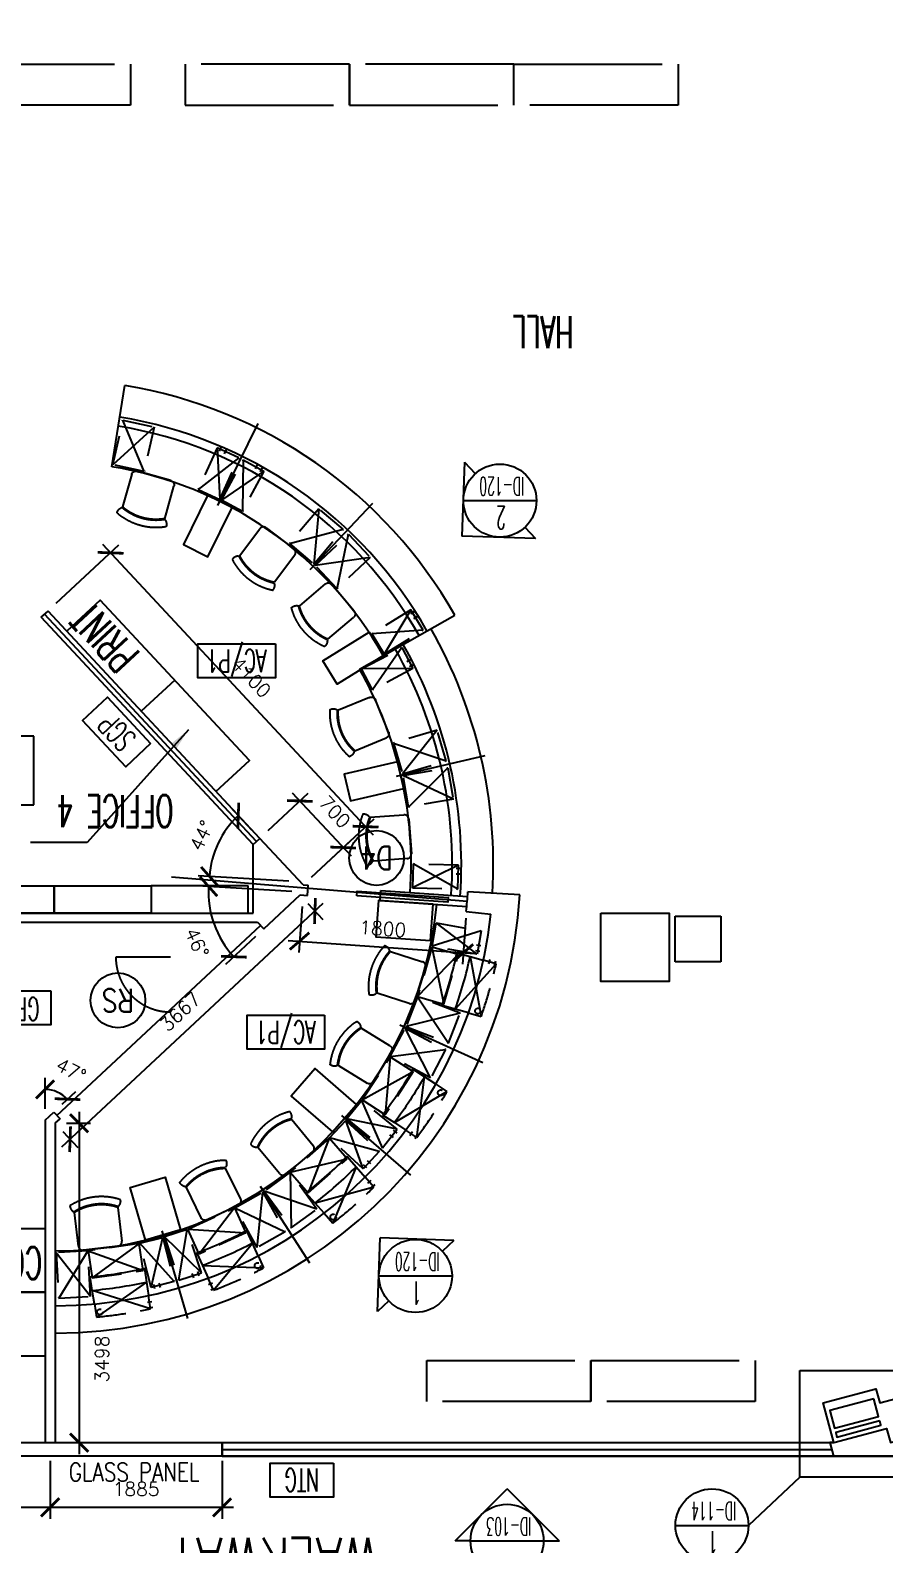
# Model space of a CAD drawing. Header units: feet. Extents: x 1407108 to 2957709, y -1501070 to -681589.
# Drawn here: x 1483590 to 1492942, y -783457 to -766879 of the extents above; entities that cross this region are included whole.
import ezdxf
from ezdxf.enums import TextEntityAlignment as Align

# ---------------------------------------------------------------- set-up
doc = ezdxf.new("R2010")
doc.units = ezdxf.units.FT
doc.header["$LTSCALE"] = 13
doc.header["$MEASUREMENT"] = 0
for name, pattern in [('CENTER', [2, 1.25, -0.25, 0.25, -0.25]), ('CENTER2', [1.125, 0.75, -0.125, 0.125, -0.125]), ('CENTER4', [0.5625, 0.375, -0.0625, 0.0625, -0.0625]), ('DASHDOT', [1, 0.5, -0.25, 0, -0.25]), ('HIDDEN', [0.375, 0.25, -0.125]), ('HIDDEN2', [0.1875, 0.125, -0.0625])]:
    doc.linetypes.add(name, pattern=pattern)
doc.layers.get('0').update_dxf_attribs({"linetype": 'CONTINUOUS'})
for name, color, linetype in [('DIM', 7, 'CONTINUOUS'), ('DOOR-NO', 1, 'CONTINUOUS'), ('EX-BWL', 1, 'CONTINUOUS'), ('EX-COL', 4, 'CONTINUOUS'), ('FURN', 1, 'CONTINUOUS'), ('FURN-NSC', 9, 'HIDDEN'), ('NEUCEIL TXT', 2, 'CONTINUOUS'), ('NEUPART', 3, 'CONTINUOUS'), ('SECT', 5, 'CONTINUOUS'), ('SPEC', 7, 'CONTINUOUS'), ('SYMBOL', 9, 'CONTINUOUS'), ('TEXT RM', 3, 'CONTINUOUS'), ('TEXT2', 3, 'CONTINUOUS')]:
    doc.layers.add(name, color=color, linetype=linetype)
doc.styles.add('R100', font='romans.shx', dxfattribs={"height": 150})
doc.styles.add('R25', font='ROMANS.shx', dxfattribs={"width": 0.6, "height": 250})
doc.styles.add('ROMANS', font='romans')
doc.styles.add('TEXT', font='romans.shx', dxfattribs={"width": 0.6, "height": 600})
doc.dimstyles.new('SCALE100', dxfattribs={"dimtxt": 250, "dimasz": 200, "dimexe": 125, "dimexo": 125, "dimgap": 125, "dimtad": 1, "dimdec": 0, "dimzin": 0, "dimdsep": 46, "dimtxsty": 'R100', "dimblk1": 'ARCHTICK', "dimblk2": 'ARCHTICK', "dimsah": 1, "dimcen": 0, "dimdle": 125, "dimclrd": 256, "dimclre": 256, "dimclrt": 1, "dimadec": 0, "dimazin": 0, "dimtfac": 1, "dimtdec": 0, "dimtix": 1, "dimtofl": 0, "dimtmove": 2, "dimatfit": 3, "dimfxl": 1, "dimtolj": 1, "dimtzin": 0, "dimarcsym": 0})

# ---------------------------------------------------------------- blocks, each defined once
blk = doc.blocks.new('chair07')
at = {"layer": 'FURN-NSC', "ltscale": 500}
for p, q in [((2, 1), (2, 371)), ((52, 421), (432, 421)), ((482, 371), (482, 1)), ((159, -47), (159, -57)), ((319, -48), (319, -58))]:
    blk.add_line(p, q, dxfattribs=at)
for centre, radius, start, end in [((52, 371), 50, 90, 180), ((432, 371), 50, 0, 90), ((243, 503), 556, 244.3835, 295.5192), ((43, -74), 80, 124.3835, 184.3835), ((243, 503), 646, 244.3835, 295.5192), ((243, 503), 566, 244.3835, 295.5192), ((442, -74), 80, 355.5192, 55.5192)]:
    blk.add_arc(centre, radius, start, end, dxfattribs=at)
blk = doc.blocks.new('_ARCHTICK')
at = {"color": 0, "linetype": 'ByBlock', "const_width": 0.15}
blk.add_lwpolyline([(-0.5, -0.5), (0.5, 0.5)], dxfattribs=at)
blk = doc.blocks.new('*D711')
at = {"layer": 'DIM', "linetype": 'Continuous', "lineweight": -2, "transparency": 16777216}
for p, q in [((1477092, -782624), (1477092, -783183)), ((1483808, -782624), (1483808, -783183)), ((1483933, -783058), (1476967, -783058))]:
    blk.add_line(p, q, dxfattribs=at)
at = {"layer": 'DIM', "linetype": 'Continuous', "lineweight": -2, "transparency": 16777216, "xscale": 200, "yscale": 200, "zscale": 200, "rotation": 180}
blk.add_blockref('_ARCHTICK', (1477092, -783058), dxfattribs=at)
at = {"layer": 'DIM', "linetype": 'Continuous', "lineweight": -2, "transparency": 16777216, "xscale": 200, "yscale": 200, "zscale": 200}
blk.add_blockref('_ARCHTICK', (1483808, -783058), dxfattribs=at)
at = {"layer": 'DIM', "color": 1, "linetype": 'Continuous', "transparency": 16777216, "insert": (1480450, -782858), "char_height": 150, "attachment_point": 5, "style": 'R100'}
blk.add_mtext('\\A1;6715', dxfattribs=at)
blk = doc.blocks.new('*D714')
at = {"layer": 'DIM', "linetype": 'Continuous', "lineweight": -2, "transparency": 16777216}
for p, q in [((1483753, -778692), (1483753, -778355)), ((1483940, -778643), (1484091, -778502))]:
    blk.add_line(p, q, dxfattribs=at)
blk.add_arc((1483753, -778817), 336, 42.9726, 90, dxfattribs=at)
at = {"layer": 'DIM', "linetype": 'Continuous', "lineweight": -2, "transparency": 16777216, "xscale": 200, "yscale": 200, "zscale": 200}
for p, rotation in [((1483753, -778480), 180.000000000001), ((1483999, -778587), 312.9726322953346)]:
    blk.add_blockref('_ARCHTICK', p, dxfattribs=dict(at, rotation=rotation))
at = {"layer": 'DIM', "color": 1, "linetype": 'Continuous', "transparency": 16777216, "insert": (1484037, -778272), "char_height": 150, "attachment_point": 5, "rotation": 332.4642, "style": 'R100'}
blk.add_mtext('\\A1;47°', dxfattribs=at)
blk = doc.blocks.new('*D715')
at = {"layer": 'DIM', "linetype": 'Continuous', "lineweight": -2, "transparency": 16777216}
for p, q in [((1483935, -779111), (1486801, -776441)), ((1486632, -776443), (1486795, -776618)), ((1483948, -778942), (1484112, -779118))]:
    blk.add_line(p, q, dxfattribs=at)
at = {"layer": 'DIM', "linetype": 'Continuous', "lineweight": -2, "transparency": 16777216, "xscale": 200, "yscale": 200, "zscale": 200}
for p, rotation in [((1486710, -776526), 42.97263229532703), ((1484027, -779026), 222.972632295327)]:
    blk.add_blockref('_ARCHTICK', p, dxfattribs=dict(at, rotation=rotation))
at = {"layer": 'DIM', "color": 1, "linetype": 'Continuous', "transparency": 16777216, "insert": (1485232, -777630), "char_height": 150, "attachment_point": 5, "rotation": 42.9726, "style": 'R100'}
blk.add_mtext('\\A1;3667', dxfattribs=at)
blk = doc.blocks.new('*D716')
at = {"layer": 'DIM', "linetype": 'Continuous', "lineweight": -2, "transparency": 16777216}
for p, q in [((1484126, -778726), (1484126, -782474)), ((1483988, -778851), (1484251, -778851)), ((1483988, -782349), (1484251, -782349))]:
    blk.add_line(p, q, dxfattribs=at)
at = {"layer": 'DIM', "linetype": 'Continuous', "lineweight": -2, "transparency": 16777216, "xscale": 200, "yscale": 200, "zscale": 200}
for p, rotation in [((1484126, -778851), 90), ((1484126, -782349), 270)]:
    blk.add_blockref('_ARCHTICK', p, dxfattribs=dict(at, rotation=rotation))
at = {"layer": 'DIM', "color": 1, "linetype": 'Continuous', "transparency": 16777216, "insert": (1484377, -781434), "char_height": 150, "attachment_point": 5, "rotation": 90, "style": 'R100'}
blk.add_mtext('\\A1;3498', dxfattribs=at)
blk = doc.blocks.new('*D717')
at = {"layer": 'DIM', "linetype": 'Continuous', "lineweight": -2, "transparency": 16777216}
for p, q in [((1486568, -776476), (1486533, -776981)), ((1488364, -776603), (1488328, -777108)), ((1486417, -776848), (1488462, -776992))]:
    blk.add_line(p, q, dxfattribs=at)
at = {"layer": 'DIM', "linetype": 'Continuous', "lineweight": -2, "transparency": 16777216, "xscale": 200, "yscale": 200, "zscale": 200}
for p, rotation in [((1486541, -776856), 175.958841743934), ((1488337, -776983), 355.9588417439341)]:
    blk.add_blockref('_ARCHTICK', p, dxfattribs=dict(at, rotation=rotation))
at = {"layer": 'DIM', "color": 1, "linetype": 'Continuous', "transparency": 16777216, "insert": (1487453, -776720), "char_height": 150, "attachment_point": 5, "rotation": 355.9588, "style": 'R100'}
blk.add_mtext('\\A1;1800', dxfattribs=at)
blk = doc.blocks.new('*D718')
at = {"layer": 'DIM', "linetype": 'Continuous', "lineweight": -2, "transparency": 16777216}
for p, q in [((1483876, -773156), (1484562, -772517)), ((1487350, -775694), (1484386, -772511)), ((1486671, -776156), (1487357, -775517))]:
    blk.add_line(p, q, dxfattribs=at)
at = {"layer": 'DIM', "linetype": 'Continuous', "lineweight": -2, "transparency": 16777216, "xscale": 200, "yscale": 200, "zscale": 200}
for p, rotation in [((1484471, -772603), 132.972632295326), ((1487265, -775602), 312.972632295326)]:
    blk.add_blockref('_ARCHTICK', p, dxfattribs=dict(at, rotation=rotation))
at = {"layer": 'DIM', "color": 1, "linetype": 'Continuous', "transparency": 16777216, "insert": (1486014, -773966), "char_height": 150, "attachment_point": 5, "rotation": 312.9726, "style": 'R100'}
blk.add_mtext('\\A1;4100', dxfattribs=at)
blk = doc.blocks.new('*D719')
at = {"layer": 'DIM', "linetype": 'Continuous', "lineweight": -2, "transparency": 16777216}
for p, q in [((1486019, -775639), (1485785, -775389)), ((1486423, -776200), (1485431, -776141))]:
    blk.add_line(p, q, dxfattribs=at)
blk.add_arc((1486548, -776207), 994, 132.9726, 176.6273, dxfattribs=at)
at = {"layer": 'DIM', "linetype": 'Continuous', "lineweight": -2, "transparency": 16777216, "xscale": 200, "yscale": 200, "zscale": 200}
for p, rotation in [((1485870, -775480), 42.97263229533041), ((1485556, -776149), 266.6273128859832)]:
    blk.add_blockref('_ARCHTICK', p, dxfattribs=dict(at, rotation=rotation))
at = {"layer": 'DIM', "color": 1, "linetype": 'Continuous', "transparency": 16777216, "insert": (1485468, -775699), "char_height": 150, "attachment_point": 5, "rotation": 64.8, "style": 'R100'}
blk.add_mtext('\\A1;44°', dxfattribs=at)
blk = doc.blocks.new('*D720')
at = {"layer": 'DIM', "linetype": 'Continuous', "lineweight": -2, "transparency": 16777216}
for p, q in [((1486456, -776312), (1485420, -776251)), ((1486057, -776807), (1485730, -777112))]:
    blk.add_line(p, q, dxfattribs=at)
blk.add_arc((1486580, -776319), 1037, 176.6273, 222.9726, dxfattribs=at)
at = {"layer": 'DIM', "linetype": 'Continuous', "lineweight": -2, "transparency": 16777216, "xscale": 200, "yscale": 200, "zscale": 200}
for p, rotation in [((1485545, -776258), 86.6273128861907), ((1485821, -777027), 312.9726322953225)]:
    blk.add_blockref('_ARCHTICK', p, dxfattribs=dict(at, rotation=rotation))
at = {"layer": 'DIM', "color": 1, "linetype": 'Continuous', "transparency": 16777216, "insert": (1485416, -776875), "char_height": 150, "attachment_point": 5, "rotation": 295.5137, "style": 'R100'}
blk.add_mtext('\\A1;46°', dxfattribs=at)
blk = doc.blocks.new('*D723')
at = {"layer": 'DIM', "linetype": 'Continuous', "lineweight": -2, "transparency": 16777216}
for p, q in [((1486196, -775646), (1486636, -775236)), ((1486459, -775230), (1487105, -775923)), ((1486671, -776156), (1487111, -775746))]:
    blk.add_line(p, q, dxfattribs=at)
at = {"layer": 'DIM', "linetype": 'Continuous', "lineweight": -2, "transparency": 16777216, "xscale": 200, "yscale": 200, "zscale": 200}
for p, rotation in [((1486544, -775321), 132.9726322953135), ((1487019, -775831), 312.9726322953135)]:
    blk.add_blockref('_ARCHTICK', p, dxfattribs=dict(at, rotation=rotation))
at = {"layer": 'DIM', "color": 1, "linetype": 'Continuous', "transparency": 16777216, "insert": (1486928, -775440), "char_height": 150, "attachment_point": 5, "rotation": 312.9726, "style": 'R100'}
blk.add_mtext('\\A1;700', dxfattribs=at)
blk = doc.blocks.new('*D724')
at = {"layer": 'DIM', "linetype": 'Continuous', "lineweight": -2, "transparency": 16777216}
for p, q in [((1483808, -782549), (1483808, -783183)), ((1485692, -782549), (1485692, -783183)), ((1485817, -783058), (1483683, -783058))]:
    blk.add_line(p, q, dxfattribs=at)
at = {"layer": 'DIM', "linetype": 'Continuous', "lineweight": -2, "transparency": 16777216, "xscale": 200, "yscale": 200, "zscale": 200, "rotation": 180}
blk.add_blockref('_ARCHTICK', (1483808, -783058), dxfattribs=at)
at = {"layer": 'DIM', "linetype": 'Continuous', "lineweight": -2, "transparency": 16777216, "xscale": 200, "yscale": 200, "zscale": 200}
blk.add_blockref('_ARCHTICK', (1485692, -783058), dxfattribs=at)
at = {"layer": 'DIM', "color": 1, "linetype": 'Continuous', "transparency": 16777216, "insert": (1484750, -782858), "char_height": 150, "attachment_point": 5, "style": 'R100'}
blk.add_mtext('\\A1;1885', dxfattribs=at)

msp = doc.modelspace()

# ---------------------------------------------------------------- linework, layer by layer
at = {"color": 0, "linetype": 'Continuous'}
msp.add_lwpolyline([(1495292.2, -782499.1), (1469142.2, -782499.1), (1469142.2, -766649.1), (1495292.2, -766649.1)], close=True, dxfattribs=at)
at = {"layer": 'DIM', "color": 0, "linetype": 'DASHDOT', "ltscale": 500}
msp.add_line((1488377.5, -776423.2), (1483863.2, -776049.1), dxfattribs=at)
at = {"layer": 'DOOR-NO', "color": 0, "linetype": 'Continuous'}
for centre in [(1487385.4, -775945), (1484551, -777505.1)]:
    msp.add_circle(centre, 300, dxfattribs=at)
at = {"layer": 'EX-BWL', "color": 0}
msp.add_lwpolyline([(1485692.2, -782499.1), (1482942.2, -782499.1), (1482942.2, -782349.1), (1485692.2, -782349.1)], close=True, dxfattribs=at)
at = {"layer": 'EX-COL', "color": 0}
msp.add_lwpolyline([(1489842.2, -776549.1), (1490592.2, -776549.1), (1490592.2, -777299.1), (1489842.2, -777299.1)], close=True, dxfattribs=at)
msp.add_lwpolyline([(1489842.2, -776549.1), (1490592.2, -776549.1), (1490592.2, -777299.1), (1489842.2, -777299.1)], close=True, dxfattribs=at)
at = {"layer": 'FURN', "color": 0, "linetype": 'Continuous'}
for p, q in [((1484482.6, -771659.9), (1484627.9, -770771.7)), ((1485645.5, -772084.3), (1486089.2, -771188.1)), ((1486656.4, -772785.1), (1487343.4, -772058.4)), ((1487198, -773877), (1488241.9, -773285)), ((1485173.2, -773998.1), (1484807.4, -774338.9)), ((1487602.2, -775048.7), (1488576.3, -774822.2)), ((1488954.4, -776349.1), (1488385.2, -776315.6)), ((1488367.3, -776530.5), (1488636, -776559.3)), ((1487639, -777771.3), (1488548.8, -778186.2)), ((1487000.6, -778765.6), (1487756.5, -779420.2)), ((1486107.7, -779539.8), (1486648.6, -780380.9)), ((1485032.9, -780030.9), (1485314.7, -780990.3))]:
    msp.add_line(p, q, dxfattribs=at)
at = {"layer": 'FURN', "color": 0, "linetype": 'CENTER2', "ltscale": 100}
for p, q in [((1484838, -771714), (1484605.5, -771149.7)), ((1484947.1, -771226.1), (1484496.4, -771637.6)), ((1485637.7, -771454.3), (1485667.6, -772017.1)), ((1485874.4, -771561.9), (1485430.9, -771909.5)), ((1485922.1, -771585.5), (1485914.5, -772149)), ((1486151.1, -771708.5), (1485685.5, -772026)), ((1486751.4, -772119.4), (1486697.3, -772727.3)), ((1486429.4, -772502), (1487019.2, -772344.7)), ((1486951.8, -772995.8), (1487075.7, -772398.2)), ((1487315.7, -772653), (1486711.8, -772741.1)), ((1487759.6, -773229.2), (1487468.8, -773711.9)), ((1487895.3, -773451), (1487333.1, -773490.1)), ((1487661.9, -773641.3), (1487340.9, -774104.5)), ((1487783.1, -773871.2), (1487219.6, -773874.5)), ((1488050.5, -774545.8), (1487669.7, -775022.7)), ((1487570.8, -774687), (1488149.3, -774881.5)), ((1487733.6, -775387.1), (1488166.9, -774957.3)), ((1488226.4, -775302.2), (1487674.2, -775042.2)), ((1488284.1, -776025.5), (1487776.9, -776271.2)), ((1488276.7, -776285.4), (1487784.3, -776011.3)), ((1488531.5, -776744.3), (1487993.8, -776913.1)), ((1488486.2, -777000.3), (1488039.2, -776657.1)), ((1487992.2, -776920.6), (1488122.7, -777546)), ((1487834.7, -777462.2), (1488280.3, -777004.4)), ((1488694.4, -777103.9), (1488246.7, -777600.8)), ((1488410, -777023.4), (1488531.1, -777681.2)), ((1487833.4, -777464.9), (1488173, -777972.1)), ((1488299.6, -777645.7), (1487706.9, -777791.2)), ((1487977.3, -778352.4), (1487698.6, -777809.4)), ((1487533.9, -778121.7), (1487480.4, -778758.2)), ((1487535.1, -778118.9), (1488140.7, -778042.9)), ((1487228.3, -778595.7), (1487786, -778284.2)), ((1487827, -779005.8), (1487908.7, -778341.9)), ((1487448.7, -779118.5), (1487223.6, -778601.8)), ((1487579.7, -778843.7), (1488155.9, -778503.9)), ((1487237.2, -779349.5), (1487046.9, -778819)), ((1487612.2, -778916.4), (1487060, -778803.9)), ((1486864.9, -779015.3), (1486636.4, -779611.9)), ((1487413.8, -779158.7), (1486870.3, -779009.8)), ((1486439.5, -779385.6), (1487061.8, -779241.6)), ((1486436.9, -779387.2), (1486448.3, -779997.5)), ((1487160.7, -779327.7), (1486906.8, -779946.5)), ((1486078, -780211.5), (1486137.2, -779604.1)), ((1486731.2, -779791.5), (1486154, -779593.2)), ((1487356.4, -779549.2), (1486711.1, -779725)), ((1485829.8, -779777.6), (1485440.5, -780284.1)), ((1485832.3, -779776), (1486382.8, -780039.6)), ((1484916.2, -780649.9), (1485043, -780100.8)), ((1485465.9, -780488.5), (1485062.2, -780095.2)), ((1485219, -780570), (1485309.1, -780013.7)), ((1485316.4, -780011), (1485953.9, -780050.7)), ((1484251.5, -780748), (1483873.2, -780269.1)), ((1484222.6, -780248.9), (1483902.1, -780768.3)), ((1484225.6, -780248.9), (1484827, -780464.3)), ((1484783.7, -780167.5), (1484268.9, -780545.7)), ((1485167.9, -780585), (1484791.3, -780165.8)), ((1485598.1, -780679.8), (1486025.9, -780165.6)), ((1485477.8, -780409.8), (1486146.2, -780435.6)), ((1484863.6, -780590.2), (1484315.3, -780973.4)), ((1484908.4, -780882.4), (1484270.5, -780681.2))]:
    msp.add_line(p, q, dxfattribs=at)
at = {"layer": 'FURN', "color": 0, "linetype": 'HIDDEN', "ltscale": 100}
for p, q in [((1485679.5, -771446), (1485658.9, -771491.3)), ((1485736.9, -771472), (1485716.3, -771517.4)), ((1486077, -771640.4), (1486053.4, -771684.3)), ((1486132.4, -771670.2), (1486108.9, -771714.1)), ((1487798.9, -773245.7), (1487756.4, -773271.7)), ((1487831.8, -773299.5), (1487789.3, -773325.4)), ((1487759.6, -773773.3), (1487715.6, -773796.5)), ((1487789, -773829), (1487745, -773852.3)), ((1488306.2, -776123.7), (1488256.4, -776122.3)), ((1488308, -776060.8), (1488258.2, -776059.4)), ((1488516.7, -776970.6), (1488467.7, -776961.9)), ((1488527.7, -776908.6), (1488478.7, -776899.9)), ((1488616, -777105.8), (1488629.9, -777057.9)), ((1488676.5, -777123.4), (1488690.4, -777075.5)), ((1487609.8, -778958.9), (1487571.1, -778927.6)), ((1487777, -778945.3), (1487750, -778987.2)), ((1487570.2, -779007.9), (1487531.5, -778976.6)), ((1487829.9, -778979.4), (1487802.9, -779021.3)), ((1487321.8, -779294.8), (1487285.2, -779261)), ((1487279, -779341), (1487242.4, -779307.2)), ((1487289.4, -779508.4), (1487327, -779475.7)), ((1487330.8, -779555.9), (1487368.3, -779523.2)), ((1484955.9, -780665.4), (1484943.5, -780617.2)), ((1485016.9, -780649.7), (1485004.5, -780601.4)), ((1485381, -780542.7), (1485365.4, -780495.4)), ((1485440.8, -780523), (1485425.2, -780475.7)), ((1485588.8, -780601.9), (1485543.4, -780622.5)), ((1485614.9, -780659.2), (1485569.5, -780679.9)), ((1484874.1, -780811.8), (1484923.4, -780804.6)), ((1484883.2, -780874.2), (1484932.5, -780867))]:
    msp.add_line(p, q, dxfattribs=at)
for points in [[(1484605.5, -771149.7), (1484947.1, -771226.1), (1484838, -771714), (1484496.4, -771637.6)], [(1485874.4, -771561.9), (1485637.7, -771454.3), (1485430.9, -771909.5), (1485667.6, -772017.1)], [(1485922.1, -771585.5), (1486151.1, -771708.5), (1485914.5, -772149), (1485685.5, -772026)], [(1487019.2, -772344.7), (1486751.4, -772119.4), (1486429.4, -772502), (1486697.3, -772727.3)], [(1487075.7, -772398.2), (1487315.7, -772653), (1486951.8, -772995.8), (1486711.8, -772741.1)], [(1487895.3, -773451), (1487759.6, -773229.2), (1487333.1, -773490.1), (1487468.8, -773711.9)], [(1487661.9, -773641.3), (1487783.1, -773871.2), (1487340.9, -774104.5), (1487219.6, -773874.5)], [(1488149.3, -774881.5), (1488050.5, -774545.8), (1487570.8, -774687), (1487669.7, -775022.7)], [(1488166.9, -774957.3), (1488226.4, -775302.2), (1487733.6, -775387.1), (1487674.2, -775042.2)], [(1488276.7, -776285.4), (1488284.1, -776025.5), (1487784.3, -776011.3), (1487776.9, -776271.2)], [(1488531.5, -776744.3), (1488486.2, -777000.3), (1487993.8, -776913.1), (1488039.2, -776657.1)], [(1488122.7, -777546), (1488280.3, -777004.4), (1487992.2, -776920.6), (1487834.7, -777462.2)], [(1488173, -777972.1), (1488299.6, -777645.7), (1487833.4, -777464.9), (1487706.9, -777791.2)], [(1488140.7, -778042.9), (1487977.3, -778352.4), (1487535.1, -778118.9), (1487698.6, -777809.4)], [(1487786, -778284.2), (1487480.4, -778758.2), (1487228.3, -778595.7), (1487533.9, -778121.7)], [(1487448.7, -779118.5), (1487612.2, -778916.4), (1487223.6, -778601.8), (1487060, -778803.9)], [(1487413.8, -779158.7), (1487237.2, -779349.5), (1486870.3, -779009.8), (1487046.9, -778819)], [(1486636.4, -779611.9), (1487061.8, -779241.6), (1486864.9, -779015.3), (1486439.5, -779385.6)], [(1486448.3, -779997.5), (1486731.2, -779791.5), (1486436.9, -779387.2), (1486154, -779593.2)], [(1486382.8, -780039.6), (1486078, -780211.5), (1485832.3, -779776), (1486137.2, -779604.1)], [(1485953.9, -780050.7), (1485440.5, -780284.1), (1485316.4, -780011), (1485829.8, -779777.6)], [(1485167.9, -780585), (1484916.2, -780649.9), (1484791.3, -780165.8), (1485043, -780100.8)], [(1485219, -780570), (1485465.9, -780488.5), (1485309.1, -780013.7), (1485062.2, -780095.2)], [(1483902.1, -780768.3), (1484251.5, -780748), (1484222.6, -780248.9), (1483873.2, -780269.1)], [(1484268.9, -780545.7), (1484827, -780464.3), (1484783.7, -780167.5), (1484225.6, -780248.9)]]:
    msp.add_lwpolyline(points, close=True, dxfattribs=at)
at = {"layer": 'FURN', "color": 0, "linetype": 'Continuous'}
for points in [[(1485533.3, -771974.6), (1485268.2, -772512.8), (1485537.4, -772645.4), (1485802.5, -772107.1)], [(1487462.5, -773727), (1486952.1, -774042.5), (1486794.4, -773787.3), (1487304.7, -773471.8)], [(1487614.5, -774891.8), (1487030, -775027.7), (1487098, -775319.9), (1487682.4, -775184)], [(1488005, -776452), (1487406.5, -776409.7), (1487378.3, -776808.7), (1487976.9, -776851)], [(1487165.7, -778644.1), (1486712.1, -778251.3), (1486450.2, -778553.7), (1486903.8, -778946.5)], [(1484853.7, -780130.6), (1484684.6, -779555), (1485068.4, -779442.2), (1485237.5, -780017.9)], [(1492834, -781868.7), (1492351.1, -781998.1), (1492402.8, -782191.3), (1492885.8, -782061.9)], [(1492898.7, -782110.2), (1492415.8, -782239.6), (1492428.7, -782287.9), (1492911.7, -782158.5)]]:
    msp.add_lwpolyline(points, close=True, dxfattribs=at)
for points in [[(1485625.4, -775216.9), (1485991.2, -774876.1), (1484355.3, -773120.1), (1483989.4, -773460.9)], [(1492393.4, -782349.1), (1492276.9, -781914.4), (1492856.5, -781759.1), (1492898.1, -781914.4), (1493477.6, -781759.1), (1493519.2, -781914.4), (1494098.8, -781759.1), (1494215.3, -782193.8)]]:
    msp.add_lwpolyline(points, dxfattribs=at)
for points in [[(1488246.7, -777600.8), (1488102, -777559.9, 0.0333705), (1488265.4, -776982.5), (1488410, -777023.4)], [(1488391.3, -777641.7), (1488246.7, -777600.8, 0.0322917), (1488410, -777023.4), (1488554.6, -777064.3)], [(1487908.7, -778341.9), (1487782.9, -778259.5, -0.0333705), (1487454, -778761.3), (1487579.7, -778843.7)], [(1488034.4, -778424.3), (1487908.7, -778341.9, -0.0322917), (1487579.7, -778843.7), (1487705.5, -778926.1)], [(1486711.1, -779725), (1486611.5, -779612.4, 0.0333705), (1487061.1, -779215.1), (1487160.7, -779327.7)], [(1486810.6, -779837.6), (1486711.1, -779725, 0.0322917), (1487160.7, -779327.7), (1487260.2, -779440.3)], [(1486025.9, -780165.6), (1485964.7, -780028.3, -0.0333705), (1485416.6, -780272.5), (1485477.8, -780409.8)], [(1486087.1, -780302.9), (1486025.9, -780165.6, -0.0322917), (1485477.8, -780409.8), (1485539, -780547.1)], [(1484270.5, -780681.2), (1484247.7, -780532.6, 0.0333705), (1484840.8, -780441.6), (1484863.6, -780590.2)], [(1484293.3, -780829.8), (1484270.5, -780681.2, 0.0322917), (1484863.6, -780590.2), (1484886.4, -780738.8)]]:
    msp.add_lwpolyline(points, format="xyb", dxfattribs=at)
at = {"layer": 'FURN', "color": 0, "linetype": 'HIDDEN', "ltscale": 100}
for points in [[(1488391.3, -777641.7), (1488531.1, -777681.2, 0.0303616), (1488694.4, -777103.9), (1488554.6, -777064.3)], [(1488034.4, -778424.3), (1488155.9, -778503.9, -0.0303616), (1487827, -779005.8), (1487705.5, -778926.1)], [(1486810.6, -779837.6), (1486906.8, -779946.5, 0.0303616), (1487356.4, -779549.2), (1487260.2, -779440.3)], [(1486087.1, -780302.9), (1486146.2, -780435.6, -0.0303616), (1485598.1, -780679.8), (1485539, -780547.1)], [(1484293.3, -780829.8), (1484315.3, -780973.4, 0.0303616), (1484908.4, -780882.4), (1484886.4, -780738.8)]]:
    msp.add_lwpolyline(points, format="xyb", dxfattribs=at)
at = {"layer": 'FURN', "color": 0, "linetype": 'HIDDEN2', "ltscale": 100}
for centre in [(1488496.7, -777621.7), (1488088.4, -778517), (1486910, -779877.8), (1486082.4, -780410), (1484355.2, -780917.4)]:
    msp.add_circle(centre, 31.5, dxfattribs=at)
at = {"layer": 'FURN', "color": 0, "linetype": 'Continuous'}
for centre, radius, start, end in [((1483808.1, -775805.3), 5100, 29.61512, 80.74939), ((1483808.1, -775805.3), 4750, 29.61955, 80.7522), ((1483808.1, -775805.3), 4650, 29.62094, 80.75307), ((1483808.1, -775805.3), 4200, 29.62801, 80.75754), ((1483414, -776022.6), 5250, 356.62731, 29.55493), ((1483414, -776022.6), 4800, 356.02151, 29.55493), ((1483414, -776022.6), 4900, 356.02023, 29.55493), ((1483414, -776022.6), 4350, 356.02799, 29.55493), ((1483863.2, -776049.1), 5100, 270, 356.62731), ((1483863.2, -776049.1), 4200, 270, 354.45807), ((1483863.2, -776049.1), 4529.8, 353.89888, 356.62731), ((1483863.2, -776049.1), 4800, 270, 353.89888)]:
    msp.add_arc(centre, radius, start, end, dxfattribs=at)
at = {"layer": 'FURN-NSC', "color": 0, "ltscale": 500}
for points in [[(1484688.9, -767699.1), (1482888.9, -767699.1), (1482888.9, -767249.1), (1484688.9, -767249.1)], [(1485288.9, -767699.1), (1487088.9, -767699.1), (1487088.9, -767249.1), (1485288.9, -767249.1)], [(1487088.9, -767699.1), (1488888.9, -767699.1), (1488888.9, -767249.1), (1487088.9, -767249.1)], [(1490688.9, -767699.1), (1488888.9, -767699.1), (1488888.9, -767249.1), (1490688.9, -767249.1)], [(1483628.1, -774612.2), (1482128.1, -774612.2), (1482128.1, -775362.2), (1483628.1, -775362.2)], [(1483853.9, -776549.1), (1482792.2, -776549.1), (1482792.2, -776249.1), (1483853.9, -776249.1)], [(1484915.6, -776549.1), (1483853.9, -776549.1), (1483853.9, -776249.1), (1484915.6, -776249.1)], [(1484915.6, -776549.1), (1485977.2, -776549.1), (1485977.2, -776249.1), (1484915.6, -776249.1)], [(1490655.2, -776581.3), (1491155.2, -776581.3), (1491155.2, -777081.3), (1490655.2, -777081.3)], [(1483003.2, -780002.5), (1483753.2, -780002.5), (1483753.2, -780702.5), (1483003.2, -780702.5)], [(1483003.2, -780702.5), (1483753.2, -780702.5), (1483753.2, -781402.5), (1483003.2, -781402.5)], [(1489734, -781899.1), (1487934, -781899.1), (1487934, -781449.1), (1489734, -781449.1)], [(1491534, -781899.1), (1489734, -781899.1), (1489734, -781449.1), (1491534, -781449.1)]]:
    msp.add_lwpolyline(points, close=True, dxfattribs=at)
msp.add_lwpolyline([(1485127.8, -777031.9), (1484527.8, -777031.9, 0.4142136), (1485127.8, -777631.9, 1)], format="xyb", dxfattribs=at)
at = {"layer": 'NEUCEIL TXT', "color": 0}
for points in [[(1486276.9, -773599.7), (1486276.9, -773971.9), (1485427.4, -773971.9), (1485427.4, -773599.7)], [(1486815.6, -777667.6), (1486815.6, -778039.9), (1485966.1, -778039.9), (1485966.1, -777667.6)]]:
    msp.add_lwpolyline(points, close=True, dxfattribs=at)
at = {"layer": 'NEUPART', "color": 0, "linetype": 'Continuous'}
for p, q in [((1483709.3, -773307), (1483784.9, -773241.4)), ((1486031, -775799.1), (1483709.3, -773307)), ((1486067.6, -775765), (1483747.1, -773274.2)), ((1486104.2, -775730.9), (1483784.9, -773241.4)), ((1486031, -775799.1), (1486104.2, -775730.9)), ((1486031, -776549.1), (1486031, -775799.1)), ((1486579.4, -776241), (1486104.2, -775730.9)), ((1486579.4, -776241), (1486634.8, -776244.9)), ((1486627, -776354.6), (1486634.8, -776244.9)), ((1487425, -776411), (1487432.8, -776301.3)), ((1487432.8, -776301.3), (1488381.7, -776368.3)), ((1486148.1, -776722.2), (1486548.6, -776349.1)), ((1486548.6, -776349.1), (1486627, -776354.6)), ((1487425, -776411), (1488372.7, -776478)), ((1476042.2, -776549.1), (1486031, -776549.1)), ((1480592.2, -776649.1), (1486079.9, -776649.1)), ((1486079.9, -776649.1), (1486148.1, -776722.2)), ((1483753.2, -778816.7), (1483848.3, -778728.1)), ((1483848.3, -778728.1), (1483916.5, -778801.3)), ((1483753.2, -778816.7), (1483753.2, -782349.1)), ((1483863.2, -778850.9), (1483916.5, -778801.3)), ((1483863.2, -778850.9), (1483863.2, -782349.1)), ((1485692.2, -782499.1), (1485692.2, -782349.1)), ((1485692.2, -782349.1), (1492392, -782349.1)), ((1485692.2, -782424.1), (1492371.9, -782424.1)), ((1492393.4, -782349.1), (1492351.9, -782349.1)), ((1492351.9, -782349.1), (1492392, -782499.1)), ((1485692.2, -782499.1), (1492392, -782499.1)), ((1492392, -782499.1), (1494337.3, -782499.1))]:
    msp.add_line(p, q, dxfattribs=at)
at = {"layer": 'NEUPART', "color": 0, "linetype": 'CENTER4', "ltscale": 750}
msp.add_line((1483882.4, -778764.7), (1486114, -776685.6), dxfattribs=at)
at = {"layer": 'NEUPART', "color": 0, "linetype": 'Continuous'}
msp.add_lwpolyline([(1487169.4, -776358.3), (1487172.9, -776308.4), (1488170.4, -776378.9), (1488166.9, -776428.7)], close=True, dxfattribs=at)
msp.add_lwpolyline([(1492351.9, -782349.1), (1492393.4, -782349.1), (1492972.9, -782193.8), (1493014.5, -782349.1), (1493594.1, -782193.8), (1493635.7, -782349.1), (1494215.3, -782193.8)], dxfattribs=at)
msp.add_arc((1483863.2, -776049.1), 4529.8, 354.56735, 355.95884, dxfattribs=at)
at = {"layer": 'SECT', "color": 0, "ltscale": 10}
for p, q in [((1488347.5, -771610.3), (1488318.8, -772419.2)), ((1488347.5, -771610.3), (1488463.6, -771735)), ((1488336.6, -772030.9), (1489136.6, -772030.9)), ((1489009.2, -772323.6), (1489124.9, -772447.8)), ((1489124.9, -772447.8), (1488318.8, -772419.2)), ((1487394.6, -780912.1), (1487423.2, -780106)), ((1488232.1, -780134.7), (1487423.2, -780106)), ((1488232.1, -780134.7), (1488107.4, -780250.8)), ((1487411.5, -780523.8), (1488211.5, -780523.8)), ((1487518.8, -780796.4), (1487394.6, -780912.1)), ((1488245, -783424.6), (1488815.3, -782854.2)), ((1489387.7, -783426.6), (1488815.3, -782854.2)), ((1490659.9, -783255.7), (1491459.9, -783255.7)), ((1488414.7, -783424.6), (1488245, -783424.6)), ((1488414.7, -783424.6), (1489214.7, -783424.6)), ((1489387.7, -783426.6), (1489217.4, -783426.6))]:
    msp.add_line(p, q, dxfattribs=at)
at = {"layer": 'SECT', "color": 0, "linetype": 'CENTER', "ltscale": 250}
msp.add_line((1492021.6, -782728.5), (1491459.9, -783255.7), dxfattribs=at)
msp.add_lwpolyline([(1492021.6, -781559), (1494707.7, -781559), (1494707.7, -782728.5), (1492021.6, -782728.5)], close=True, dxfattribs=at)
at = {"layer": 'SECT', "color": 0, "ltscale": 10}
for centre in [(1488736.6, -772030.9), (1487811.5, -780523.8), (1491059.9, -783255.7), (1488814.7, -783424.6)]:
    msp.add_circle(centre, 400, dxfattribs=at)
at = {"layer": 'SYMBOL', "color": 0}
for points in [[(1484909.7, -774692.5), (1484637.3, -774946.2), (1484164.3, -774438.5), (1484436.7, -774184.7)], [(1483817.2, -777399.1), (1483817.2, -777771.3), (1483123.3, -777771.3), (1483123.3, -777399.1)], [(1486913.4, -782572.9), (1486913.4, -782945.2), (1486219.5, -782945.2), (1486219.5, -782572.9)]]:
    msp.add_lwpolyline(points, close=True, dxfattribs=at)

# ---------------------------------------------------------------- block references
at = {"layer": 'FURN-NSC', "color": 0, "ltscale": 500, "xscale": -1}
for p, rotation in [((1485065.1, -772231.3), 344.2025556816331), ((1486849.9, -773551.5), 310.0982665964787), ((1487146.1, -774772.3), 292.0494213036017), ((1486964.5, -778221.3), 238.6664777670742), ((1485296.9, -779553.5), 205.925481231497)]:
    msp.add_blockref('chair07', p, dxfattribs=dict(at, rotation=rotation))
at = {"layer": 'FURN-NSC', "color": 0, "ltscale": 500}
for p, rotation in [((1485880.4, -772634.9), 323.1158913394847), ((1487314.8, -775498), 274.132826006421), ((1487536.6, -776966.9), 252.2975084305695), ((1486456.6, -778807.8), 219.5565118672172), ((1484552.6, -779772.1), 186.8155153274423)]:
    msp.add_blockref('chair07', p, dxfattribs=dict(at, rotation=rotation))

# ---------------------------------------------------------------- texts
at = {"layer": 'DOOR-NO', "color": 0, "linetype": 'Continuous', "style": 'R25', "width": 0.8}
for s, p in [('D4', (1487385.4, -775945)), ('RS', (1484551, -777505.1))]:
    msp.add_text(s, height=250, rotation=180, dxfattribs=at).set_placement(p, align=Align.MIDDLE)
at = {"layer": 'NEUCEIL TXT', "color": 0, "style": 'R25', "width": 0.6}
for p in [(1485852.1, -773660.7), (1486390.8, -777728.7)]:
    msp.add_text('AC/P1', height=250, rotation=180, dxfattribs=at).set_placement(p, align=Align.CENTER)
at = {"layer": 'SECT', "color": 0, "ltscale": 10, "style": 'R100', "width": 0.5}
for s, height, p in [('ID-120', 200, (1489003.2, -771774.3)), ('2', 250, (1488802.6, -772092.8)), ('ID-120', 200, (1488078.1, -780267.1)), ('1', 250, (1487877.6, -780585.6)), ('ID-114', 200, (1491326.5, -782999.1)), ('ID-103', 200, (1489081.4, -783167.9)), ('1', 250, (1491125.9, -783317.6))]:
    msp.add_text(s, height=height, rotation=180, dxfattribs=at).set_placement(p)
at = {"layer": 'SPEC', "color": 0, "style": 'ROMANS', "width": 0.8}
msp.add_text('GLASS PANEL', height=200, dxfattribs=at).set_placement((1484012.8, -782771.8))
at = {"layer": 'SYMBOL', "color": 0, "style": 'R25', "width": 0.6}
for s, rotation, p in [('SGP', 132.97263, (1484537, -774565.5)), ('GP1', 180, (1483493.6, -777600.1)), ('NTG', 180, (1486566.5, -782759))]:
    msp.add_text(s, height=250, rotation=rotation, dxfattribs=at).set_placement(p, align=Align.MIDDLE)
at = {"layer": 'TEXT RM', "color": 0, "ltscale": 0.5, "style": 'TEXT', "width": 0.6}
for s, rotation, p in [('PRINT', 132.99365, (1484407.8, -773531.3)), ('COP', 180, (1483431.1, -780381.9))]:
    msp.add_text(s, height=350, rotation=rotation, dxfattribs=at).set_placement(p, align=Align.MIDDLE)
at = {"layer": 'TEXT RM', "color": 0, "style": 'ROMANS', "width": 0.85}
msp.add_text('WALKWAY', height=450, rotation=180, dxfattribs=at).set_placement((1487405, -783393))
at = {"layer": 'TEXT2', "color": 0, "ltscale": 0.5, "style": 'TEXT', "width": 0.6}
for s, p in [('HALL', (1489208.8, -770187.3)), ('OFFICE 4', (1484520.5, -775431.5))]:
    msp.add_text(s, height=350, rotation=180, dxfattribs=at).set_placement(p, align=Align.MIDDLE)

# ---------------------------------------------------------------- dimensions: what is measured, and where the dimension line sits
at = {"layer": 'DIM', "color": 0, "linetype": 'Continuous'}
for p1, p2, distance, picture, middle in [((1486579.4, -776241), (1483784.9, -773241.4), -937.3, '*D718', (1486014.3, -773966)), ((1483863.2, -778850.9), (1486546.5, -776351.1), -239.6, '*D715', (1485231.9, -777630)), ((1486577.1, -776351.1), (1488372.7, -776478), -506.5, '*D717', (1487453.3, -776720.3))]:
    dim = msp.add_aligned_dim(p1=p1, p2=p2, distance=distance, dimstyle='SCALE100', dxfattribs=at)
    dim.commit()
    dim.dimension.update_dxf_attribs({"geometry": picture, "text_midpoint": middle})
for p1, p2, distance, text, picture, middle in [((1486104.2, -775730.9), (1486579.4, -776241), 601.3, '700', '*D723', (1486928.1, -775439.8)), ((1485692.2, -782424.1), (1483808.2, -782424.1), 633.5, '1885', '*D724', (1484750.2, -782857.6))]:
    dim = msp.add_aligned_dim(p1=p1, p2=p2, distance=distance, text=text, dimstyle='SCALE100', dxfattribs=at)
    dim.commit()
    dim.dimension.update_dxf_attribs({"geometry": picture, "text_midpoint": middle})
dim = msp.add_angular_dim_2l(base=(1485709.5, -775673.6), line1=((1486548, -776207.3), (1486104.2, -775730.9)), line2=((1486548, -776207.3), (1486636.9, -776212.6)), dimstyle='SCALE100', dxfattribs=at)
dim.commit()
dim.dimension.update_dxf_attribs({"geometry": '*D719', "text_midpoint": (1485467.6, -775698.9)})
for base, line1, line2, picture, middle in [((1485566.1, -776536.4), ((1486580.5, -776319.4), (1486630.4, -776322.4)), ((1486148.1, -776722.2), (1486580.5, -776319.4)), '*D720', (1485416.3, -776875.1)), ((1483844.1, -778492.9), ((1483753.2, -778816.7), (1483753.2, -782349.1)), ((1483753.2, -778816.7), (1483848.3, -778728.1)), '*D714', (1484037.2, -778272.1))]:
    dim = msp.add_angular_dim_2l(base=base, line1=line1, line2=line2, dimstyle='SCALE100', dxfattribs=at)
    dim.commit()
    dim.dimension.update_dxf_attribs({"geometry": picture, "text_midpoint": middle, "dimtype": 162})
dim = msp.add_linear_dim(base=(1484126.3, -782349.1), p1=(1483863.2, -778850.9), p2=(1483863.2, -782349.1), angle=270, dimstyle='SCALE100', dxfattribs=at)
dim.commit()
dim.dimension.update_dxf_attribs({"geometry": '*D716', "text_midpoint": (1484377.4, -781433.6), "dimtype": 161})
dim = msp.add_linear_dim(base=(1477092.2, -783057.6), p1=(1483808.2, -782499.1), p2=(1477092.2, -782499.1), text='6715', dimstyle='SCALE100', dxfattribs=at)
dim.commit()
dim.dimension.update_dxf_attribs({"geometry": '*D711', "text_midpoint": (1480450.2, -782857.6)})

# ---------------------------------------------------------------- leaders
msp.add_leader([(1485325, -774540.2), (1484215, -775774.8), (1483592.5, -775774.8)], dimstyle='SCALE100', override={"dimasz": 250, "dimtad": 0}, dxfattribs=at)

doc.saveas('drawing.dxf')
